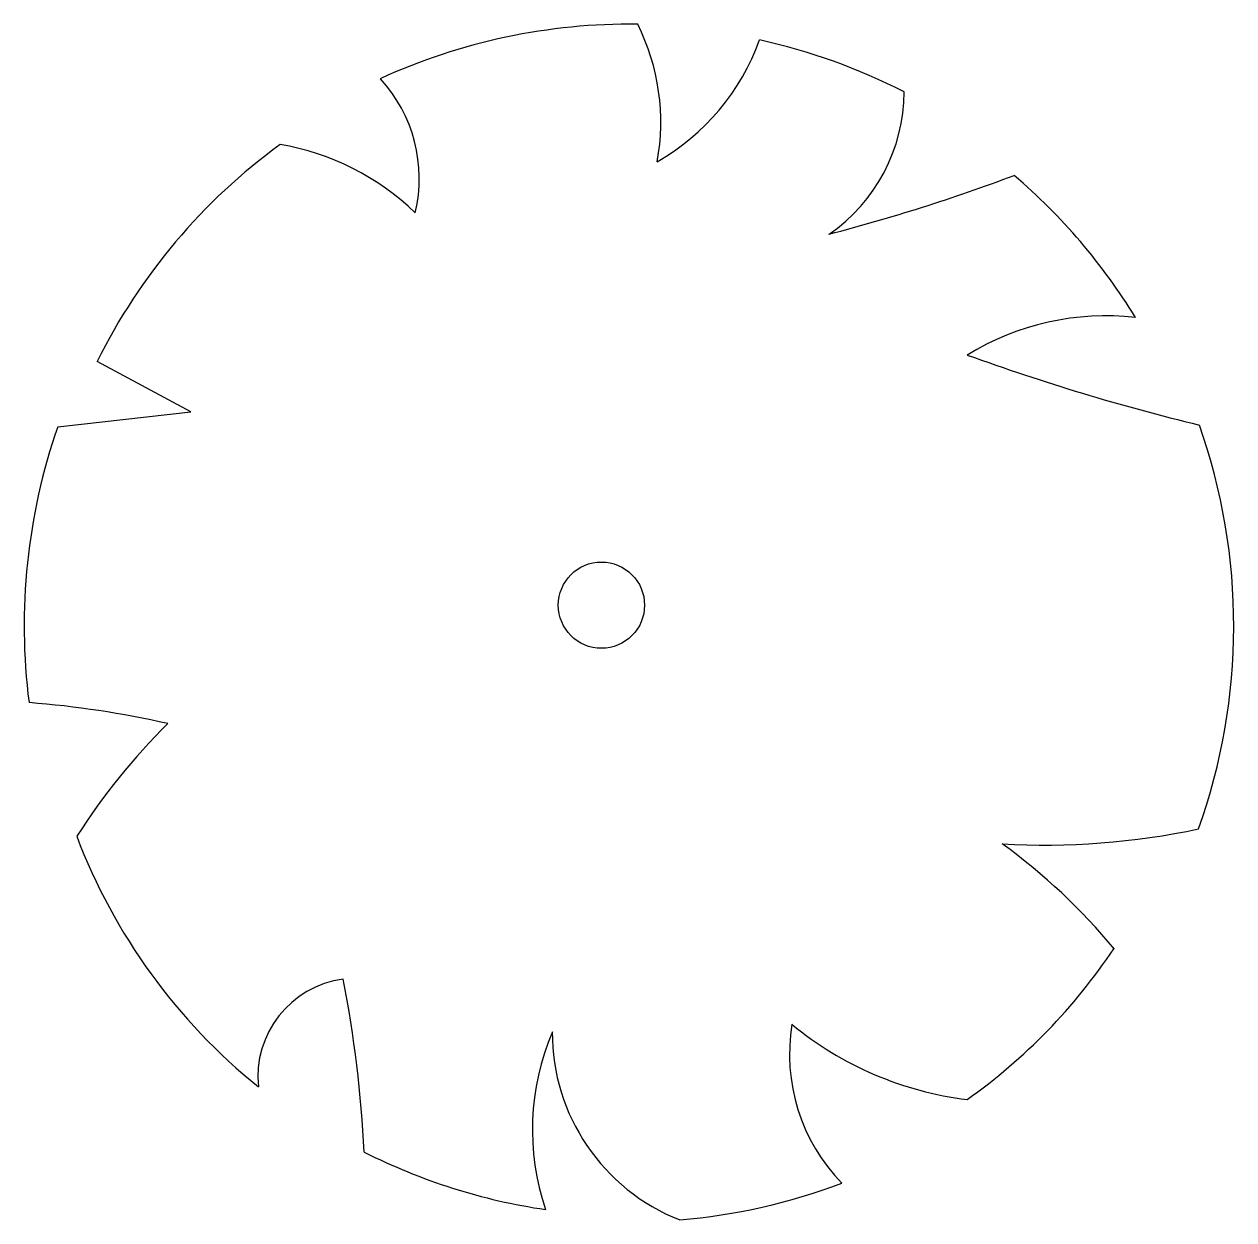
# Model space of a CAD drawing. Header units: millimetres. Extents: x 412.18 to 413.24, y 2602.2 to 2603.25.
import ezdxf

# ---------------------------------------------------------------- set-up
doc = ezdxf.new("R2010")
doc.units = ezdxf.units.MM
doc.header["$LTSCALE"] = 10
doc.layers.add('Vegetais', color=94, linetype='Continuous')

msp = doc.modelspace()

# ---------------------------------------------------------------- linework, layer by layer
at = {"layer": 'Vegetais'}
for p, q in [((412.3281, 2602.9128), (412.2457, 2602.957)), ((412.211, 2602.8996), (412.3281, 2602.9128))]:
    msp.add_line(p, q, dxfattribs=at)
msp.add_circle((412.6889, 2602.7428), 0.0379, dxfattribs=at)
for centre, radius, start, end in [((412.7146, 2602.7247), 0.5288, 89.3321, 114.592), ((412.5493, 2603.1675), 0.1918, 349.4968, 26.6128), ((412.6389, 2603.3069), 0.2005, 299.573, 340.3811), ((412.7146, 2602.7247), 0.5272, 62.8767, 77.6018), ((412.3996, 2603.1179), 0.1292, 346.4163, 42.6774), ((412.8023, 2603.1945), 0.1527, 304.5718, 359.7651), ((412.7146, 2602.7247), 0.5233, 126.0751, 153.6397), ((412.3697, 2602.9277), 0.223, 45.7969, 80.5151), ((412.4801, 2604.6381), 1.6216, 284.6017, 290.6398), ((412.7146, 2602.7247), 0.5199, 31.4098, 49.5807), ((413.1322, 2602.7651), 0.232, 83.5323, 121.6544), ((413.6756, 2604.7987), 1.9528, 250.0865, 256.3451), ((412.7146, 2602.7247), 0.5331, 160.8426, 187.275), ((412.7146, 2602.7247), 0.5301, 340.3307, 19.43), ((412.1167, 2601.7855), 0.8744, 77.3728, 85.4649), ((412.7184, 2602.225), 0.5829, 134.7782, 147.3315), ((413.0782, 2603.1833), 0.6514, 266.7455, 282.0146), ((412.7146, 2602.7247), 0.5209, 200.8103, 231.0805), ((412.7228, 2602.0948), 0.5417, 39.6536, 53.993), ((412.7146, 2602.7247), 0.5108, 305.394, 326.2464), ((412.4736, 2602.3282), 0.0867, 97.741, 185.8065), ((411.3812, 2602.2055), 1.1007, 2.9465, 10.9238), ((413.0166, 2602.348), 0.1624, 170.6314, 224.1987), ((413.0462, 2602.6044), 0.2982, 230.4582, 263.1093), ((412.8471, 2602.2819), 0.2189, 156.8928, 198.7371), ((412.8225, 2602.367), 0.1768, 179.7586, 248.4952), ((412.7146, 2602.7247), 0.5185, 243.1498, 261.7077), ((412.7146, 2602.7247), 0.5239, 274.7236, 290.7438)]:
    msp.add_arc(centre, radius, start, end, dxfattribs=at)

doc.saveas('drawing.dxf')
